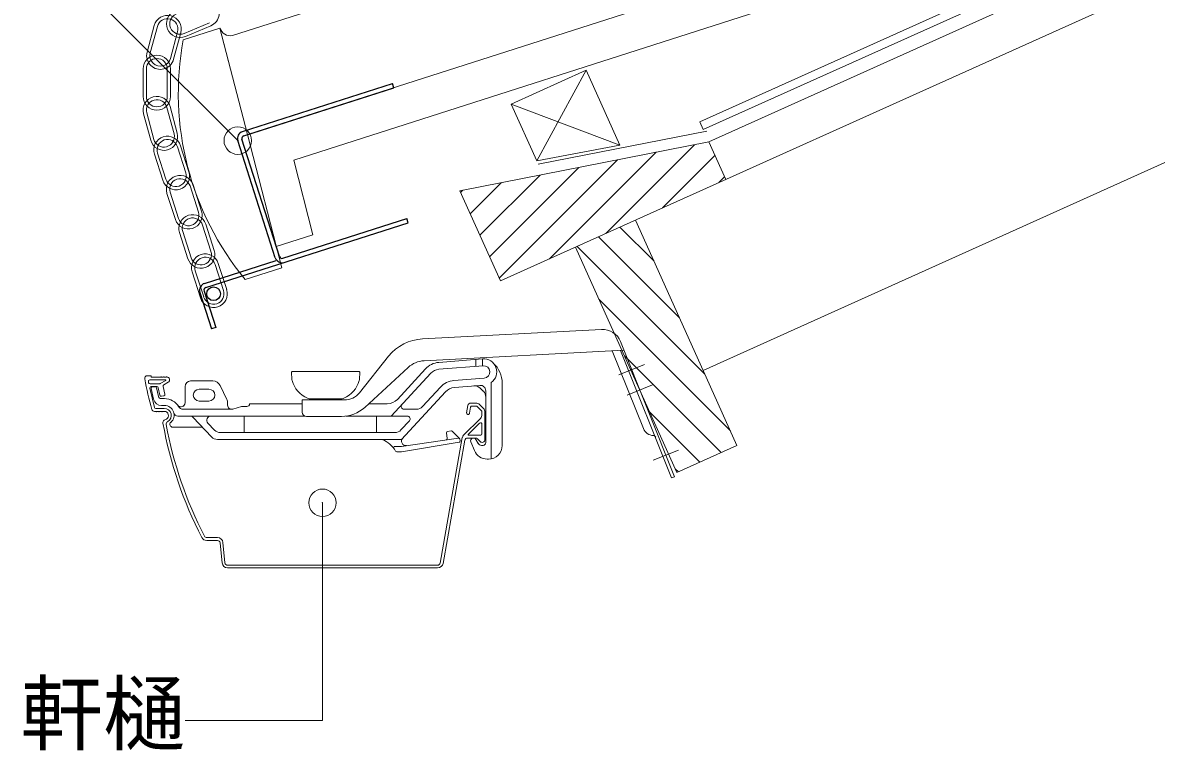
# Model space of a CAD drawing. Units: millimetres on the paper, with parts at other scales. Extents: x -210 to 210, y -148 to 150.
# Drawn here: x 59.5 to 100.79, y -28.47 to -1.97 of the extents above; entities that cross this region are included whole.
import ezdxf
from ezdxf.enums import TextEntityAlignment as Align

# ---------------------------------------------------------------- set-up
doc = ezdxf.new("R2010")
doc.units = ezdxf.units.MM
doc.header["$PDMODE"] = 32
doc.header["$PDSIZE"] = 1
for name, color, linetype, lineweight in [('0-0', 7, 'Continuous', 18), ('0-2', 5, 'Continuous', 9), ('0-4', 1, 'Continuous', 18), ('0-7', 5, 'Continuous', 9), ('0-9', 2, 'Continuous', 25)]:
    doc.layers.add(name, color=color, linetype=linetype, lineweight=lineweight)
doc.styles.add('ＭＳ ゴシック', font='')
doc.styles.get('ＭＳ ゴシック').set_extended_font_data('MS Gothic')

msp = doc.modelspace()

# ---------------------------------------------------------------- linework, layer by layer
at = {"layer": '0-0'}
for p, q in [((74.065, -13.483), (80.582, -13.142)), ((83.239, -18.507), (81.268, -13.581)), ((74.116, -14.282), (81.396, -13.9)), ((80.974, -13.922), (82.106, -16.753)), ((83.127, -18.551), (81.27, -13.907)), ((71.764, -15.446), (72.827, -14.118)), ((74.658, -14.343), (76.251, -14.217)), ((76.002, -14.236), (76.002, -14.487)), ((76.251, -14.217), (76.251, -14.468)), ((81.215, -14.793), (82.143, -14.422)), ((64.043, -14.826), (64.182, -14.826)), ((64.182, -14.875), (64.182, -14.826)), ((64.537, -14.855), (64.527, -14.875)), ((64.537, -14.855), (64.547, -14.875)), ((64.637, -14.855), (64.627, -14.875)), ((64.637, -14.855), (64.647, -14.875)), ((64.737, -14.855), (64.727, -14.875)), ((64.737, -14.855), (64.747, -14.875)), ((69.286, -14.721), (69.297, -14.937)), ((69.336, -14.669), (71.731, -14.669)), ((71.769, -14.937), (71.78, -14.721)), ((71.957, -15.979), (73.542, -14.523)), ((72.924, -16.299), (74.362, -14.737)), ((73.147, -15.688), (74.165, -14.582)), ((74.658, -14.593), (76.271, -14.466)), ((64.078, -15.041), (64.087, -15.081)), ((64.126, -14.98), (64.703, -14.98)), ((64.136, -15.12), (64.485, -15.12)), ((64.182, -14.875), (64.527, -14.875)), ((64.183, -15.225), (64.387, -15.225)), ((64.227, -15.231), (64.324, -15.231)), ((64.373, -15.269), (64.446, -15.583)), ((64.436, -15.264), (64.499, -15.538)), ((64.51, -15.113), (64.708, -14.999)), ((64.547, -14.875), (64.627, -14.875)), ((64.614, -15.216), (64.679, -15.496)), ((64.637, -15.161), (64.801, -15.066)), ((64.647, -14.875), (64.727, -14.875)), ((65.414, -15.219), (65.414, -15.809)), ((65.611, -15.019), (66.422, -15.019)), ((66.692, -15.189), (66.934, -15.687)), ((74.059, -15.953), (74.714, -15.241)), ((75.206, -15.002), (76.307, -14.915)), ((75.226, -15.251), (76.148, -15.178)), ((76.564, -15.078), (76.564, -17.853)), ((76.964, -15.104), (76.964, -17.363)), ((81.512, -15.536), (82.44, -15.164)), ((64.134, -15.286), (64.295, -15.981)), ((64.268, -15.678), (64.178, -15.292)), ((64.664, -15.661), (64.543, -15.661)), ((64.559, -15.575), (64.641, -15.556)), ((66.281, -15.319), (65.929, -15.319)), ((69.99, -15.669), (70.074, -15.669)), ((70.073, -15.674), (70.993, -15.674)), ((70.133, -15.709), (70.073, -15.674)), ((70.993, -15.674), (70.933, -15.709)), ((70.993, -15.669), (71.08, -15.669)), ((73.296, -17.149), (74.898, -15.411)), ((76.164, -15.282), (76.276, -15.395)), ((76.364, -15.377), (76.364, -17.263)), ((64.343, -16.02), (64.658, -16.02)), ((64.56, -15.911), (64.664, -15.911)), ((67.114, -16.049), (65.35, -16.049)), ((66.281, -15.749), (65.94, -15.749)), ((66.964, -15.899), (66.964, -15.818)), ((67.158, -16.043), (67.464, -15.949)), ((67.664, -15.949), (67.464, -15.949)), ((69.682, -15.849), (67.764, -15.849)), ((69.682, -15.709), (71.217, -15.709)), ((69.682, -15.709), (69.682, -16.159)), ((72.779, -15.849), (72.098, -15.849)), ((73.382, -16.049), (73.838, -16.049)), ((75.669, -16.176), (75.717, -15.908)), ((75.773, -16.194), (75.812, -15.972)), ((75.815, -15.825), (76.039, -15.825)), ((75.861, -15.93), (76.017, -15.93)), ((76.053, -15.945), (76.212, -16.104)), ((76.112, -15.855), (76.301, -16.045)), ((64.296, -16.125), (64.36, -16.125)), ((64.36, -16.125), (64.37, -16.145)), ((64.38, -16.125), (64.37, -16.145)), ((64.38, -16.125), (64.46, -16.125)), ((64.46, -16.125), (64.47, -16.145)), ((64.48, -16.125), (64.47, -16.145)), ((64.48, -16.125), (64.56, -16.125)), ((64.56, -16.125), (64.57, -16.145)), ((64.58, -16.125), (64.57, -16.145)), ((64.58, -16.125), (64.658, -16.125)), ((64.655, -16.45), (64.733, -16.405)), ((64.772, -16.504), (64.786, -16.496)), ((65.151, -16.299), (69.78, -16.299)), ((65.708, -16.346), (66.375, -17.055)), ((67.564, -16.299), (67.564, -16.899)), ((69.832, -16.309), (71.111, -16.309)), ((71.264, -16.299), (73.511, -16.299)), ((72.389, -16.299), (72.389, -16.899)), ((73.276, -16.803), (73.585, -16.467)), ((75.552, -16.995), (76.168, -16.38)), ((75.71, -16.234), (75.715, -16.235)), ((76.227, -16.139), (76.227, -16.238)), ((76.332, -16.118), (76.332, -17.154)), ((64.96, -16.699), (66.04, -16.699)), ((66.245, -16.552), (66.483, -16.805)), ((66.702, -16.899), (73.055, -16.899)), ((74.962, -17.11), (74.934, -16.912)), ((75.1, -16.837), (74.976, -16.855)), ((75.142, -16.851), (75.409, -17.116)), ((75.723, -16.973), (76.141, -16.555)), ((76.227, -16.59), (76.227, -16.943)), ((66.594, -17.149), (73.296, -17.149)), ((75.366, -17.102), (73.295, -17.399)), ((73.296, -17.599), (75.39, -17.251)), ((74.705, -21.648), (75.511, -17.075)), ((74.809, -21.661), (75.599, -17.178)), ((75.431, -17.194), (75.42, -17.127)), ((75.698, -17.095), (75.99, -17.095)), ((75.73, -16.99), (76.179, -16.99)), ((75.952, -17.552), (75.821, -17.233)), ((76, -17.145), (76.084, -17.289)), ((76.061, -17.125), (76.161, -17.225)), ((73.06, -17.399), (73.296, -17.399)), ((73.126, -17.599), (73.296, -17.599)), ((76.214, -17.363), (76.264, -17.363)), ((82.459, -17.903), (83.387, -17.532)), ((76.415, -17.863), (76.464, -17.863)), ((83.146, -18.544), (83.239, -18.507)), ((66.201, -20.826), (66.589, -20.826)), ((66.204, -20.721), (66.594, -20.721)), ((66.689, -20.916), (66.762, -21.646)), ((66.793, -20.901), (66.867, -21.64)), ((66.961, -21.826), (74.612, -21.826)), ((66.966, -21.73), (74.606, -21.73)), ((67.18, -21.826), (74.38, -21.826)), ((67.28, -21.726), (74.28, -21.726))]:
    msp.add_line(p, q, dxfattribs=at)
for centre, radius, start, end in [((80.619, -13.841), 0.7, 21.8, 93), ((74.154, -15.181), 1.7, 93, 141.3119), ((74.164, -15.201), 0.92, 93, 132.5746), ((74.717, -15.09), 0.75, 94.5139, 137.3532), ((76.289, -14.69), 0.475, 305.3802, 94.514), ((75.964, -15.104), 1, 0, 47.657), ((64.043, -14.926), 0.1, 90, 190.818), ((69.336, -14.719), 0.05, 90, 183), ((71.731, -14.719), 0.05, 357, 89.9998), ((74.693, -15.042), 0.45, 94.514, 137.3532), ((76.289, -14.69), 0.225, 274.5141, 94.514), ((78.678, -12.129), 15, 190.8181, 195.1584), ((64.126, -15.03), 0.05, 90, 193), ((64.136, -15.07), 0.05, 193, 270), ((64.183, -15.275), 0.05, 90, 193), ((64.227, -15.281), 0.05, 90, 193.0919), ((64.324, -15.281), 0.05, 13.0919, 90), ((64.387, -15.275), 0.05, 13, 90), ((64.485, -15.07), 0.05, 270, 300), ((64.662, -15.204), 0.05, 120, 193), ((64.703, -14.99), 0.01, 300, 90), ((64.75, -14.978), 0.102, 300, 91.4739), ((65.614, -15.219), 0.2, 90, 180), ((66.422, -15.319), 0.3, 25.8273, 90), ((69.597, -14.921), 0.3, 183.0005, 196.1521), ((70.269, -14.727), 1, 196.1516, 246.4802), ((70.797, -14.727), 1, 293.5197, 343.8484), ((71.47, -14.921), 0.3, 343.8479, 356.9994), ((75.265, -15.749), 0.75, 94.514, 137.3533), ((75.265, -15.749), 0.5, 94.514, 137.3533), ((75.952, -15.494), 0.3, 45, 94.514), ((76.164, -15.377), 0.2, 0, 94.514), ((64.56, -15.611), 0.3, 193.0919, 270), ((64.543, -15.561), 0.1, 193.0919, 270), ((64.548, -15.527), 0.05, 193, 283.0001), ((64.63, -15.508), 0.05, 283.0001, 13), ((64.664, -16.261), 0.6, 30.9372, 90), ((65.929, -15.534), 0.215, 90, 270), ((66.281, -15.534), 0.215, 270, 90), ((66.664, -15.818), 0.3, 0, 25.8273), ((69.99, -15.369), 0.3, 246.4801, 269.9998), ((71.077, -15.369), 0.3, 270.0001, 293.5199), ((71.217, -15.009), 0.7, 270, 321.3119), ((72.779, -15.349), 0.5, 270, 317.3533), ((76.064, -15.607), 0.3, 0, 45), ((64.296, -16.025), 0.1, 195.1584, 270), ((64.343, -15.97), 0.05, 193, 270), ((64.658, -16.275), 0.255, 300, 90), ((64.664, -16.261), 0.35, 311.1741, 90), ((65.264, -15.811), 0.15, 216.8699, 0), ((65.264, -15.809), 0.15, 217.6031, 0), ((65.35, -15.849), 0.2, 210.9373, 270), ((67.114, -15.899), 0.15, 180, 286.974), ((67.664, -15.849), 0.1, 270, 0), ((71.111, -15.059), 1.25, 270, 312.5746), ((73.382, -15.949), 0.1, 137.353, 270.0004), ((73.838, -15.749), 0.3, 270.0003, 317.3535), ((75.815, -15.925), 0.1, 90, 170), ((75.861, -15.98), 0.05, 90, 170), ((76.017, -15.98), 0.05, 45, 90), ((76.039, -15.928), 0.102, 45, 90), ((76.229, -16.118), 0.102, 0, 45), ((64.705, -16.537), 0.1, 120, 190.3943), ((64.658, -16.275), 0.15, 300, 90), ((64.822, -16.59), 0.1, 120, 190.6798), ((65.151, -16.149), 0.15, 192.8594, 270), ((65.599, -16.449), 0.15, 43.2643, 90), ((66.354, -16.449), 0.15, 90, 223.2643), ((69.832, -16.159), 0.15, 180, 270), ((73.511, -16.399), 0.1, 317.3533, 90), ((75.719, -16.185), 0.05, 170, 260), ((75.724, -16.186), 0.05, 260, 350.0001), ((76.027, -16.238), 0.2, 315, 0), ((76.177, -16.139), 0.05, 0, 45), ((79.412, -13.839), 15.053, 190.3943, 207.1902), ((79.412, -13.839), 14.947, 190.6798, 207.1784), ((64.96, -16.599), 0.1, 131.1741, 270), ((66.702, -16.599), 0.3, 223.2643, 270), ((73.055, -16.599), 0.3, 270.0003, 317.3535), ((74.983, -16.904), 0.05, 98.1641, 188.1641), ((75.107, -16.887), 0.05, 45.1817, 98.1641), ((76.177, -16.59), 0.05, 0, 135), ((82.478, -16.605), 0.4, 201.8001, 268.2217), ((66.594, -16.849), 0.3, 223.2643, 270), ((72.216, -18.074), 1, 29.9994, 67.6668), ((73.458, -17.212), 0.162, 137.3533, 278.1642), ((74.912, -17.117), 0.05, 278.1642, 8.1641), ((75.373, -17.152), 0.05, 10.3887, 98.1641), ((75.382, -17.202), 0.05, 279.4373, 9.4958), ((75.659, -17.101), 0.15, 135, 170), ((75.698, -17.195), 0.1, 90, 170), ((75.73, -16.98), 0.01, 135, 270), ((75.914, -17.195), 0.1, 30.3414, 202.2522), ((75.99, -17.195), 0.1, 45, 90), ((76.214, -17.213), 0.15, 210.3413, 270), ((76.232, -17.154), 0.1, 225, 0), ((76.179, -16.943), 0.0475, 270.0001, 0), ((76.264, -17.263), 0.1, 270, 0), ((82.462, -17.104), 0.1, 21.8, 88.2216), ((73.06, -17.449), 0.05, 90, 216.529), ((73.126, -17.549), 0.05, 209.9994, 270), ((76.415, -17.363), 0.5, 202.2523, 270), ((76.464, -17.363), 0.5, 270, 0), ((66.201, -20.626), 0.2, 207.1902, 270), ((66.204, -20.621), 0.1, 207.1784, 270), ((66.589, -20.926), 0.1, 5.7108, 90), ((66.594, -20.921), 0.2, 5.7108, 90), ((66.961, -21.626), 0.2, 185.7108, 270), ((66.966, -21.63), 0.1, 185.7108, 270), ((74.606, -21.63), 0.1, 270, 350), ((74.612, -21.626), 0.2, 270, 350)]:
    msp.add_arc(centre, radius, start, end, dxfattribs=at)
at = {"layer": '0-2'}
for p, q in [((84.16, -5.585), (169.178, 32.673)), ((84.283, -5.859), (169.301, 32.399)), ((84.489, -6.315), (169.507, 31.943)), ((76.897, -11.376), (170.122, 30.575)), ((84.283, -14.632), (172.584, 25.104)), ((89.851, 4.838), (67.146, -2.442)), ((96.753, 3.271), (67.684, -6.05)), ((97.331, 1.986), (69.37, -6.98)), ((65.347, -2.599), (66.682, -2.171)), ((67.684, -6.05), (66.682, -2.171)), ((67.684, -6.05), (66.756, -2.455)), ((77.289, -4.937), (80.025, -3.706)), ((80.025, -3.706), (78.23, -6.999)), ((80.025, -3.706), (81.252, -6.433)), ((78.219, -7.004), (77.289, -4.937)), ((77.289, -4.937), (81.252, -6.433)), ((84.16, -5.585), (84.283, -5.859)), ((67.684, -6.05), (68.937, -10.899)), ((67.684, -6.05), (68.937, -10.899)), ((67.684, -6.05), (68.937, -10.899)), ((78.274, -7.126), (84.412, -5.922)), ((78.23, -6.999), (81.252, -6.433)), ((80.743, -9.645), (83.972, -6.416)), ((69.37, -6.98), (70.072, -9.695)), ((76.851, -11.274), (81.157, -6.968)), ((78.686, -10.571), (82.565, -6.692)), ((82.8, -8.72), (84.711, -6.809)), ((76.5, -10.494), (79.75, -7.244)), ((75.798, -8.934), (76.936, -7.796)), ((76.149, -9.714), (78.343, -7.52)), ((84.857, -7.794), (85.062, -7.589)), ((75.42, -8.093), (76.897, -11.376)), ((75.447, -8.153), (75.528, -8.072)), ((81.253, -9.416), (82.495, -10.657)), ((81.821, -9.16), (84.283, -14.632)), ((68.736, -10.123), (70.072, -9.695)), ((80.473, -9.767), (83.42, -12.714)), ((79.633, -10.145), (83.326, -18.352)), ((79.693, -10.118), (84.346, -14.771)), ((67.602, -11.327), (68.937, -10.899)), ((80.487, -12.043), (85.272, -16.828)), ((81.412, -14.1), (84.939, -17.626)), ((84.283, -14.632), (85.514, -17.367)), ((82.338, -16.157), (84.159, -17.978)), ((83.326, -18.352), (85.514, -17.367)), ((83.264, -18.214), (83.378, -18.329))]:
    msp.add_line(p, q, dxfattribs=at)
msp.add_lwpolyline([(75.42, -8.093), (84.489, -6.315), (85.104, -7.683)], dxfattribs=at)
for centre, radius, start, end in [((67.069, -2.041), 0.408, 198.4799, 280.8086), ((75.824, -4.548), 10.657, 169.4629, 219.5054)]:
    msp.add_arc(centre, radius, start, end, dxfattribs=at)
at = {"layer": '0-4', "color": 5, "lineweight": 9}
for points in [[(67.332, -6.268), (59.797, 1.267), (54.797, 1.267)], [(70.418, -19.452), (70.418, -27.386), (65.418, -27.386)]]:
    msp.add_lwpolyline(points, dxfattribs=at)
at = {"layer": '0-4', "color": 5}
for p in [(67.332, -6.268), (70.418, -19.452)]:
    msp.add_point(p, dxfattribs=at)
at = {"layer": '0-7'}
for p, q in [((65.382, -2.363), (66.303, -1.973)), ((64.031, -3.044), (64.29, -2.078)), ((64.147, -3.075), (64.406, -2.109)), ((64.881, -3.272), (65.14, -2.306)), ((65.256, -2.337), (64.997, -3.303)), ((66.349, -2.084), (65.428, -2.473)), ((63.885, -4.657), (63.885, -3.657)), ((64.005, -4.657), (64.005, -3.657)), ((64.765, -4.657), (64.765, -3.657)), ((64.885, -3.657), (64.885, -4.657)), ((64.161, -6.252), (63.902, -5.286)), ((64.277, -6.221), (64.018, -5.255)), ((65.011, -6.024), (64.752, -5.058)), ((64.868, -5.027), (65.127, -5.993)), ((65.44, -7.442), (65.135, -6.49)), ((65.249, -6.453), (65.555, -7.405)), ((64.602, -7.71), (64.297, -6.758)), ((64.717, -7.674), (64.411, -6.722)), ((65.06, -9.139), (64.755, -8.187)), ((65.175, -9.102), (64.869, -8.15)), ((65.898, -8.87), (65.593, -7.918)), ((65.707, -7.881), (66.013, -8.833)), ((66.356, -10.298), (66.051, -9.346)), ((66.165, -9.31), (66.471, -10.262)), ((65.518, -10.567), (65.213, -9.615)), ((65.633, -10.531), (65.327, -9.578)), ((65.976, -11.996), (65.671, -11.043)), ((66.091, -11.959), (65.785, -11.007)), ((66.814, -11.727), (66.509, -10.775)), ((66.623, -10.738), (66.929, -11.69))]:
    msp.add_line(p, q, dxfattribs=at)
for centre, radius, start, end in [((66.154, -1.623), 0.5, 292.9344, 112.9344), ((65.234, -2.013), 0.5, 112.9344, 292.9344), ((64.773, -2.208), 0.5, 345, 165), ((64.773, -2.208), 0.38, 345, 165), ((65.234, -2.013), 0.38, 112.9344, 292.9344), ((64.385, -3.657), 0.5, 360, 180), ((64.385, -3.657), 0.38, 360, 180), ((64.514, -3.174), 0.5, 165, 345), ((64.514, -3.174), 0.38, 165, 345), ((64.385, -5.157), 0.5, 15, 195), ((64.385, -4.657), 0.5, 180, 360), ((64.385, -4.657), 0.38, 180, 360), ((64.385, -5.157), 0.38, 15, 195), ((64.644, -6.123), 0.5, 195, 15), ((64.773, -6.606), 0.5, 17.779, 197.779), ((64.644, -6.123), 0.38, 195, 15), ((64.773, -6.606), 0.38, 17.779, 197.779), ((65.078, -7.558), 0.5, 197.779, 17.779), ((65.078, -7.558), 0.38, 197.779, 17.779), ((65.231, -8.034), 0.5, 17.779, 197.779), ((65.231, -8.034), 0.38, 17.779, 197.779), ((65.536, -8.986), 0.5, 197.779, 17.779), ((65.536, -8.986), 0.38, 197.779, 17.779), ((65.689, -9.462), 0.5, 17.779, 197.779), ((65.689, -9.462), 0.38, 17.779, 197.779), ((65.994, -10.415), 0.5, 197.779, 17.779), ((65.994, -10.415), 0.38, 197.779, 17.779), ((66.147, -10.891), 0.5, 17.779, 197.779), ((66.147, -10.891), 0.38, 17.779, 197.779), ((66.452, -11.843), 0.5, 197.779, 17.779), ((66.452, -11.843), 0.38, 197.779, 17.779)]:
    msp.add_arc(centre, radius, start, end, dxfattribs=at)
at = {"layer": '0-9'}
for p, q in [((67.5, -5.941), (72.966, -4.188)), ((67.549, -6.093), (73.015, -4.341)), ((73.015, -4.341), (72.966, -4.188)), ((68.7, -10.534), (67.332, -6.268)), ((68.853, -10.485), (67.485, -6.219)), ((66.17, -11.618), (73.541, -9.255)), ((68.978, -10.55), (73.492, -9.103)), ((73.541, -9.255), (73.492, -9.103)), ((66.122, -11.466), (68.731, -10.629)), ((65.953, -11.793), (66.381, -13.126)), ((66.106, -11.744), (66.533, -13.077)), ((66.533, -13.077), (66.381, -13.126))]:
    msp.add_line(p, q, dxfattribs=at)
msp.add_circle((66.452, -11.843), 0.25, dxfattribs=at)
for centre, radius, start, end in [((67.58, -6.189), 0.26, 107.779, 197.779), ((67.58, -6.189), 0.1, 107.779, 197.779), ((68.948, -10.455), 0.26, 197.779, 287.779), ((68.948, -10.455), 0.1, 197.779, 287.779), ((66.201, -11.714), 0.26, 107.779, 197.779), ((66.201, -11.714), 0.1, 107.779, 197.779)]:
    msp.add_arc(centre, radius, start, end, dxfattribs=at)

# ---------------------------------------------------------------- texts
at = {"layer": '0-4', "color": 7, "style": 'ＭＳ ゴシック'}
msp.add_text('軒樋', height=2.199, dxfattribs=at).set_placement((59.418, -28.886), align=Align.BOTTOM_LEFT)

doc.saveas('drawing.dxf')
